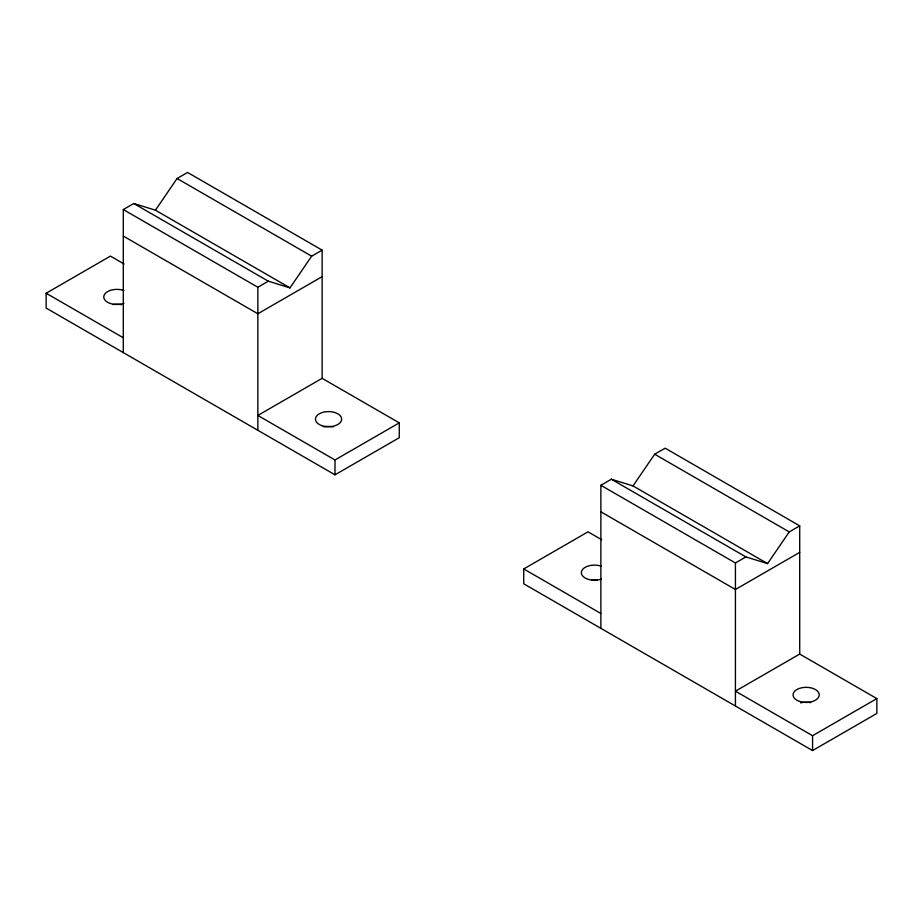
<?xml version="1.0" encoding="UTF-8"?>
<svg xmlns="http://www.w3.org/2000/svg" width="923" height="923" viewBox="0 0 923 923"><rect width="100%" height="100%" fill="white"/><g stroke="black" fill="none" stroke-linecap="round" stroke-linejoin="round"><path stroke-width="1.38" d="M123.29 352.598L123.29 209.556L133.766 203.51L155.433 210.19L177.089 178.497L187.577 172.451L322.127 250.133L322.127 378.326L399.267 422.861L399.267 437.71L334.991 474.826L46.15 308.063L46.15 293.226L110.437 256.109L124.12 264.013M133.766 203.51L268.328 281.192L289.984 287.872L311.651 256.179L322.127 250.133M600.873 628.332L600.873 485.29L611.349 479.233L633.016 485.913L654.672 454.22L665.148 448.174L799.71 525.856L799.71 654.061L876.85 698.596L876.85 713.444L812.563 750.549L523.733 583.798L523.733 568.949L588.009 531.833L601.704 539.736M611.349 479.233L745.911 556.927L767.567 563.607L789.234 531.913L799.71 525.856M123.29 209.556L257.852 287.249L268.328 281.192M322.127 276.646L257.852 313.762L123.29 236.069M322.127 378.326L257.852 415.442L334.991 459.977L399.267 422.861M600.873 485.29L735.423 562.972L745.911 556.927M799.71 552.369L735.423 589.485L600.873 511.804M799.71 654.061L735.423 691.165L812.563 735.712L876.85 698.596M177.089 178.497L311.651 256.179M654.672 454.22L789.234 531.913M155.433 210.19L289.984 287.872M633.016 485.913L767.567 563.607M46.15 293.226L123.29 337.76M523.733 568.949L600.873 613.483M812.563 735.712L812.563 750.549M735.423 562.972L735.423 706.014M334.991 459.977L334.991 474.826M257.852 287.249L257.852 430.291M323.985 426.922A13.095 7.557 0 0 1 333.134 426.922M113.171 304.521A13.095 7.557 0 0 1 121.432 304.694M123.936 303.286A13.095 7.557 0 0 1 106.964 301.879A13.095 7.557 0 0 1 106.964 291.98A13.095 7.557 0 0 1 123.936 290.572M800.702 702.853A13.095 7.557 0 0 1 810.717 702.645M591.655 580.117A13.095 7.557 0 0 1 597.227 580.117M601.519 579.021A13.095 7.557 0 0 1 584.547 577.613A13.095 7.557 0 0 1 584.547 567.714A13.095 7.557 0 0 1 601.519 566.307M322.012 425.699A13.095 7.557 0 0 0 341.648 419.157A13.095 7.557 0 0 0 322.012 412.604A13.095 7.557 0 0 0 322.012 425.699M799.595 701.422A13.095 7.557 0 0 0 819.232 694.881A13.095 7.557 0 0 0 799.595 688.339A13.095 7.557 0 0 0 799.595 701.422"/></g></svg>
